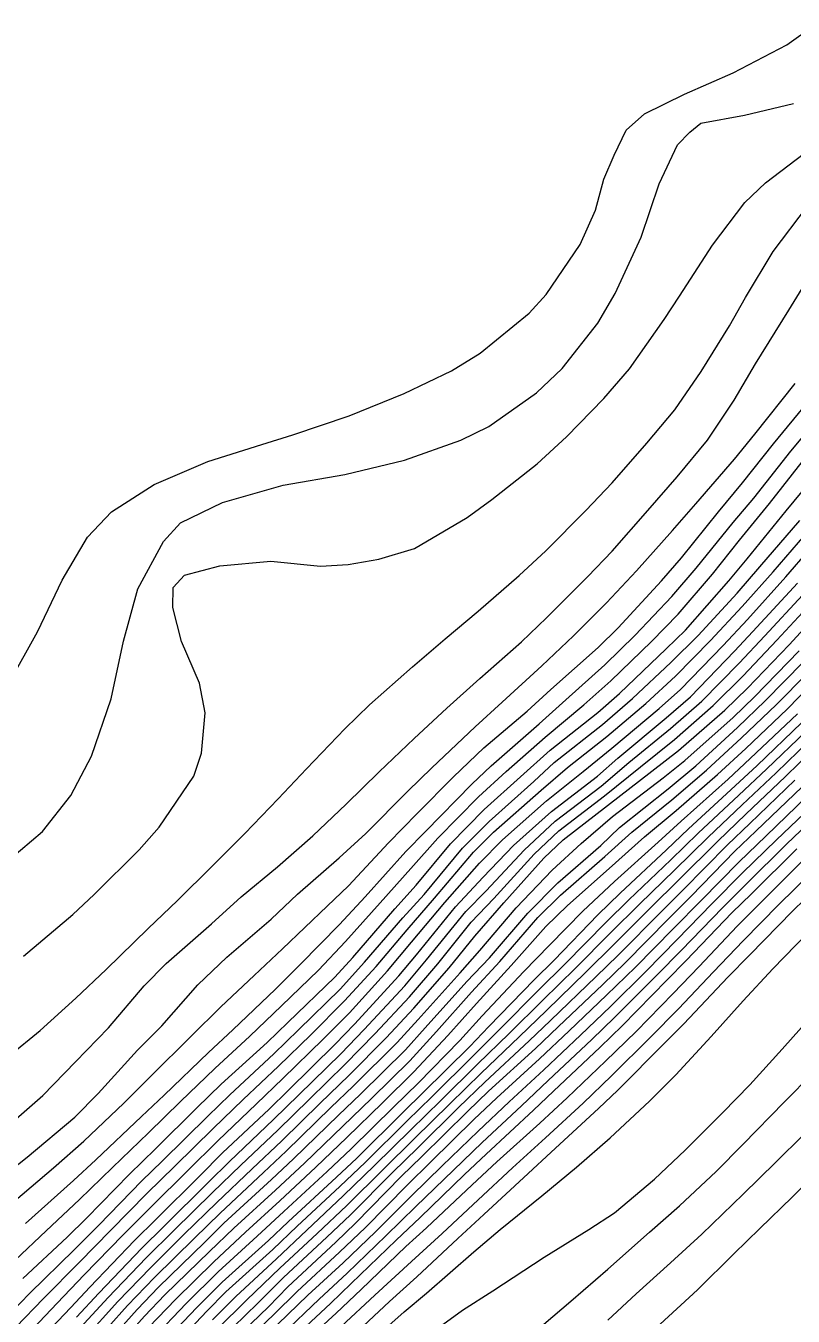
# Model space of a CAD drawing. Header units: feet. Extents: x 333642 to 335017, y 470420 to 471851.
# Drawn here: x 333943.2 to 334001.4, y 471581.2 to 471679 of the extents above; entities that cross this region are included whole.
import ezdxf

# ---------------------------------------------------------------- set-up
doc = ezdxf.new("R2010")
doc.units = ezdxf.units.FT
doc.header["$MEASUREMENT"] = 0
doc.layers.add('Contour', color=7, linetype='CONTINUOUS', true_color=0xffffff)

msp = doc.modelspace()

# ---------------------------------------------------------------- linework, layer by layer
at = {"layer": 'Contour', "color": 18, "linetype": 'Continuous', "true_color": 0x000000}
for points, elevation in [([(333941.959996, 471629.28079), (333944.10141, 471633.098741), (333945.974721, 471637.005293), (333947.893565, 471640.279162), (333949.713469, 471642.182474), (333952.943925, 471644.27561), (333957.006842, 471646.007227), (333961.100524, 471647.305233), (333963.457626, 471648.027528), (333967.726293, 471649.472375), (333971.89514, 471651.176709), (333975.490574, 471652.882007), (333977.640262, 471654.223536), (333981.36531, 471657.253863), (333982.659358, 471658.65998), (333985.236286, 471662.451041), (333986.386727, 471665.055053), (333987.033972, 471667.425155), (333987.800719, 471669.236552), (333988.718563, 471671.132874), (333990.098704, 471672.3632), (333993.14016, 471673.860152), (333996.819896, 471675.464286), (334000.903346, 471677.600123), (334002.922102, 471679.041883)], -21.5), ([(333941.967938, 471615.836148), (333944.470771, 471617.948617), (333946.629393, 471620.695414), (333948.180065, 471623.678175), (333949.684706, 471628.009176), (333950.615126, 471632.394558), (333951.690929, 471636.365007), (333953.652633, 471639.952911), (333954.931334, 471641.355411), (333958.126894, 471642.896958), (333962.718697, 471644.206751), (333967.403259, 471645.028194), (333971.909023, 471646.112426), (333976.190978, 471647.621979), (333978.318105, 471648.66014), (333981.913723, 471651.207875), (333983.865272, 471653.054623), (333986.561371, 471656.493694), (333987.88266, 471658.752007), (333989.851675, 471663.012612), (333991.225521, 471667.05298), (333992.619601, 471670.012041), (333993.546303, 471670.974995), (333994.388494, 471671.664766), (333997.682479, 471672.269256), (334001.39637, 471673.146983)], -21), ([(333943.023024, 471608.500749), (333946.77868, 471611.660633), (333948.396844, 471613.186558), (333951.799558, 471616.566725), (333953.31436, 471618.297032), (333955.944739, 471622.148437), (333956.519755, 471623.890772), (333956.80337, 471626.950964), (333956.374812, 471629.193973), (333954.998404, 471632.351705), (333954.347308, 471634.937019), (333954.38872, 471636.453957), (333955.236834, 471637.398836), (333957.916284, 471638.10514), (333961.792913, 471638.451505), (333965.538479, 471638.082808), (333967.650019, 471638.205322), (333969.962425, 471638.614785), (333972.664982, 471639.414033), (333976.655039, 471641.758255), (333978.534559, 471643.117835), (333981.984212, 471645.842002), (333984.187625, 471647.891281), (333987.029321, 471650.789288), (333988.97429, 471653.047279), (333991.609027, 471656.78002), (333992.770183, 471658.548511), (333995.256441, 471662.400752), (333997.723852, 471665.650511), (333999.28387, 471667.139522), (334002.756472, 471669.77809)], -20.5), ([(333941.951204, 471600.954945), (333944.290588, 471602.881455), (333947.010371, 471605.331863), (333949.300474, 471607.50569), (333952.496087, 471610.609779), (333954.700175, 471612.738496), (333957.331808, 471615.341927), (333959.81031, 471617.795924), (333962.345835, 471620.446037), (333964.483944, 471622.715355), (333967.381257, 471625.731181), (333969.265608, 471627.552297), (333972.509695, 471630.441815), (333975.010844, 471632.557787), (333977.497407, 471634.652345), (333980.617906, 471637.368016), (333982.639834, 471639.234078), (333985.669999, 471642.283262), (333987.649023, 471644.385306), (333990.29649, 471647.401791), (333992.395674, 471649.917289), (333994.411932, 471652.837384), (333996.545397, 471656.298107), (333997.765179, 471658.434626), (333999.86553, 471661.936415), (334002.470494, 471665.35936)], -20), ([(333942.079264, 471595.809834), (333944.506454, 471597.934238), (333946.987029, 471600.487819), (333949.467347, 471603.079457), (333952.175077, 471606.266967), (333953.853146, 471607.942946), (333957.28109, 471610.961208), (333959.537174, 471613.004789), (333962.297457, 471615.27897), (333964.967493, 471617.641089), (333967.481087, 471620.04121), (333969.992011, 471622.489369), (333972.641977, 471625.019223), (333975.132799, 471627.306861), (333977.634701, 471629.547529), (333980.780994, 471632.342702), (333982.691481, 471634.160437), (333985.81189, 471637.283505), (333987.655374, 471639.214582), (333990.365046, 471642.282549), (333992.592528, 471644.836092), (333994.896098, 471647.63), (333996.905666, 471650.651356), (333998.513746, 471653.424674), (334001.047552, 471657.471019), (334003.004049, 471660.641085)], -19.5), ([(333941.628595, 471591.924292), (333943.299195, 471593.262767), (333946.923624, 471596.299469), (333948.685615, 471598.099941), (333951.687624, 471601.369412), (333953.529765, 471603.216502), (333956.247798, 471606.325199), (333958.447545, 471608.442677), (333961.797602, 471611.314521), (333963.796013, 471613.216977), (333966.957397, 471615.972638), (333968.973793, 471617.807947), (333972.15604, 471621.005562), (333973.994021, 471622.797668), (333977.269267, 471625.884299), (333979.325693, 471627.766525), (333982.324456, 471630.50694), (333984.72784, 471632.795371), (333987.217032, 471635.295451), (333989.50354, 471637.713994), (333992.242493, 471640.778697), (333994.008215, 471642.811995), (333996.926482, 471646.17597), (333998.461197, 471648.08319), (334001.523624, 471651.928969)], -19), ([(333942.434973, 471590.000999), (333945.320295, 471592.459281), (333947.619149, 471594.484751), (333950.632037, 471597.361727), (333952.690334, 471599.407575), (333955.746975, 471602.441751), (333957.992414, 471604.673025), (333960.523325, 471607.033296), (333962.661774, 471609.063908), (333966.058444, 471612.2899), (333967.669627, 471613.84748), (333970.693071, 471617.087163), (333972.869995, 471619.319085), (333975.62258, 471622.11536), (333977.929522, 471624.295534), (333981.219353, 471627.090854), (333982.996213, 471628.71686), (333986.585958, 471631.903444), (333988.116206, 471633.40023), (333991.403363, 471636.972536), (333992.908595, 471638.699496), (333995.713151, 471642.184273), (333997.531506, 471644.382191), (333999.894459, 471647.359531), (334002.489941, 471650.515166)], -18.5), ([(333943.179754, 471588.236837), (333946.813411, 471591.487217), (333948.522186, 471593.061752), (333951.978482, 471596.341838), (333953.708955, 471597.973903), (333957.064642, 471601.192367), (333958.889876, 471602.918481), (333962.127628, 471605.995938), (333964.038664, 471607.912123), (333966.979023, 471610.915114), (333968.943565, 471612.995954), (333972.023691, 471616.443953), (333973.506608, 471617.963955), (333977.026673, 471621.539023), (333978.496013, 471622.945192), (333982.128936, 471626.111061), (333984.142977, 471627.9384), (333987.090694, 471630.599706), (333989.400913, 471632.851), (333992.191735, 471635.773912), (333994.027384, 471637.915348), (333996.833686, 471641.377559), (333998.400325, 471643.230654), (334001.206671, 471646.794384), (334003.157259, 471649.106967)], -18), ([(333942.394884, 471585.469198), (333944.757876, 471587.681388), (333947.271946, 471590.057592), (333949.775363, 471592.490353), (333952.502808, 471595.122517), (333954.943952, 471597.490963), (333957.548474, 471599.994523), (333960.203453, 471602.450488), (333962.602677, 471604.728977), (333965.391006, 471607.454948), (333967.432692, 471609.611204), (333970.065128, 471612.542393), (333972.389899, 471615.165331), (333974.450654, 471617.453215), (333977.518364, 471620.576973), (333979.609973, 471622.516883), (333982.576113, 471625.10934), (333985.505486, 471627.560168), (333987.553153, 471629.382876), (333990.639739, 471632.367632), (333992.670611, 471634.439523), (333995.257795, 471637.480548), (333997.315279, 471640.056161), (333999.575723, 471642.820316), (334002.330778, 471646.332569)], -17.5), ([(333942.975772, 471584.059636), (333946.336926, 471587.190227), (333947.813753, 471588.650166), (333951.058396, 471591.985149), (333953.041163, 471593.900548), (333956.17303, 471597.009812), (333958.008692, 471598.799269), (333961.495372, 471601.961136), (333963.074953, 471603.482157), (333966.637544, 471606.914547), (333967.997149, 471608.405401), (333971.17278, 471612.09755), (333972.788112, 471613.883297), (333975.407899, 471617.015635), (333977.961977, 471619.619451), (333980.704465, 471622.104369), (333982.952469, 471624.124135), (333986.570859, 471626.97686), (333988.216453, 471628.420957), (333991.762143, 471631.797723), (333993.213699, 471633.225433), (333996.501105, 471636.964514), (333997.884482, 471638.641211), (334000.856094, 471642.270832), (334002.785135, 471644.613141)], -17), ([(333942.052238, 471581.441216), (333943.521173, 471582.959585), (333946.870035, 471586.232098), (333948.740775, 471588.113059), (333952.013828, 471591.472695), (333953.55541, 471592.957233), (333957.017587, 471596.373882), (333958.664835, 471597.988714), (333962.021763, 471601.108118), (333963.890482, 471602.917601), (333967.029996, 471605.999461), (333968.88772, 471608.040845), (333971.789322, 471611.417985), (333973.409941, 471613.194137), (333976.306429, 471616.685177), (333978.324172, 471618.719899), (333981.718012, 471621.748804), (333983.268351, 471623.196738), (333986.913584, 471626.062702), (333989.196412, 471628.033168), (333992.103342, 471630.771444), (333994.167686, 471632.82046), (333997.12297, 471636.028116), (333998.853912, 471638.017925), (334001.87775, 471641.53571)], -16.5), ([(333942.45675, 471580.38733), (333944.547717, 471582.559652), (333947.246624, 471585.292754), (333949.643387, 471587.725012), (333952.388378, 471590.511948), (333954.497015, 471592.582407), (333957.402731, 471595.447044), (333959.676914, 471597.640808), (333962.357983, 471600.17073), (333964.815703, 471602.55304), (333967.378628, 471605.112803), (333969.758038, 471607.728267), (333972.118634, 471610.506201), (333974.191567, 471612.892458), (333977.143095, 471616.38877), (333978.669598, 471617.901433), (333982.277172, 471621.081627), (333984.279577, 471622.814754), (333987.261086, 471625.159018), (333990.204445, 471627.669626), (333992.456569, 471629.739525), (333995.117331, 471632.437032), (333997.517951, 471635.027147), (333999.85489, 471637.650219), (334002.26797, 471640.435142)], -16), ([(333942.848115, 471579.31535), (333945.589334, 471582.201912), (333947.633828, 471584.346709), (333950.556301, 471587.345267), (333952.736644, 471589.532981), (333955.453859, 471592.228025), (333957.763665, 471594.507652), (333960.697984, 471597.30201), (333962.702757, 471599.227105), (333965.751569, 471602.204209), (333967.734264, 471604.218683), (333970.628141, 471607.388766), (333972.455521, 471609.558392), (333974.982782, 471612.581931), (333977.592556, 471615.557608), (333979.356539, 471617.329704), (333982.691373, 471620.292288), (333985.4663, 471622.504586), (333987.637587, 471624.280654), (333991.21725, 471627.280815), (333992.840633, 471628.71263), (333996.06873, 471632.052821), (333997.906778, 471634.020877), (334000.829897, 471637.271613), (334002.613358, 471639.336263)], -15.5), ([(333943.232539, 471578.297971), (333946.611507, 471581.868721), (333948.061508, 471583.423109), (333951.453715, 471586.947004), (333953.0899, 471588.56775), (333956.393396, 471591.864272), (333958.129276, 471593.58629), (333961.665358, 471596.919492), (333963.105493, 471598.329999), (333966.668225, 471601.845039), (333968.119933, 471603.343227), (333971.486307, 471607.014296), (333972.816089, 471608.608299), (333975.774239, 471612.24576), (333977.867404, 471614.494785), (333980.183821, 471616.898349), (333983.049705, 471619.485766), (333986.534011, 471622.14142), (333988.079667, 471623.507833), (333991.756551, 471626.569738), (333993.597376, 471628.178467), (333996.927433, 471631.631323), (333998.325262, 471633.113484), (334001.705949, 471636.79663)], -15), ([(333947.043456, 471581.147414), (333948.739411, 471582.959031), (333952.012625, 471586.360501), (333953.664024, 471588.000535), (333957.052076, 471591.368898), (333958.657545, 471592.951048), (333961.99428, 471596.11779), (333963.901405, 471597.982542), (333967.083865, 471601.111709), (333968.858403, 471602.952318), (333971.938496, 471606.265067), (333973.588549, 471608.224678), (333976.565261, 471611.903346), (333978.101861, 471613.464411), (333980.977199, 471616.555771), (333983.336526, 471618.732251), (333986.818796, 471621.386934), (333988.922143, 471623.184995), (333992.068007, 471625.75582), (333994.454039, 471627.845876), (333997.277754, 471630.714978), (333999.232578, 471632.781985), (334002.077748, 471635.876467)], -14.5), ([(333947.331061, 471580.327526), (333949.462832, 471582.628171), (333952.341722, 471585.62498), (333954.436783, 471587.708469), (333957.365872, 471590.595455), (333959.507786, 471592.661425), (333962.302767, 471595.317928), (333964.711966, 471597.664105), (333967.399181, 471600.289825), (333969.688278, 471602.635632), (333972.286228, 471605.421977), (333974.441301, 471607.934604), (333976.975906, 471611.073002), (333978.690358, 471612.890815), (333981.749204, 471616.245967), (333983.626679, 471618.010338), (333987.06931, 471620.652806), (333989.794001, 471622.86734), (333992.373599, 471624.930582), (333995.326531, 471627.51085), (333997.597478, 471629.77249), (334000.147829, 471632.45332), (334002.431449, 471634.931416)], -14), ([(333947.625953, 471579.503722), (333950.195389, 471582.317884), (333952.652722, 471584.879033), (333955.217239, 471587.419252), (333957.652658, 471589.808851), (333960.373391, 471592.382706), (333962.610547, 471594.511412), (333965.530715, 471597.350496), (333967.706116, 471599.460067), (333970.529257, 471602.307765), (333972.616397, 471604.559866), (333975.295401, 471607.62032), (333977.234521, 471610.029357), (333979.440148, 471612.555677), (333982.487561, 471615.944133), (333983.933869, 471617.328474), (333987.295059, 471619.925368), (333990.672689, 471622.534477), (333992.69268, 471624.111498), (333996.192255, 471627.150426), (333997.915758, 471628.833941), (334001.063103, 471632.120533), (334002.794043, 471633.988569)], -13.5), ([(333947.945421, 471578.695831), (333950.924337, 471582.014477), (333952.960023, 471584.136696), (333955.989141, 471587.116953), (333957.932116, 471589.027212), (333961.23092, 471592.092921), (333962.937321, 471593.716848), (333966.338823, 471597.023358), (333968.024712, 471598.642119), (333971.362426, 471601.958507), (333972.950769, 471603.69868), (333976.131698, 471607.245186), (333977.629117, 471608.927253), (333980.371159, 471612.159876), (333983.107822, 471615.034159), (333985.311115, 471617.05414), (333987.68491, 471619.084821), (333991.516449, 471622.035667), (333993.163924, 471623.341271), (333996.841479, 471626.609342), (333998.442426, 471628.156971), (334001.821381, 471631.649692)], -13), ([(333948.448789, 471578.124666), (333951.646685, 471581.728231), (333953.2615, 471583.403666), (333956.742111, 471586.798092), (333958.21178, 471588.25469), (333961.835106, 471591.569161), (333963.492698, 471593.13625), (333966.914127, 471596.451876), (333968.573841, 471598.043095), (333971.982865, 471601.417876), (333973.488616, 471603.08298), (333976.633044, 471606.575284), (333978.352006, 471608.382587), (333981.255918, 471611.776651), (333983.528219, 471614.055931), (333986.786374, 471616.893762), (333988.213683, 471618.266451), (333991.895782, 471621.201457), (333994.006752, 471622.934708), (333997.150012, 471625.835006), (333999.256903, 471627.855843), (334002.152315, 471630.820541)], -12.5), ([(333949.175685, 471577.81448), (333952.212544, 471581.225354), (333953.748641, 471582.819944), (333957.14292, 471586.116775), (333958.982748, 471587.889084), (333962.146246, 471590.768295), (333964.334011, 471592.815808), (333967.239713, 471595.609473), (333969.408472, 471597.71251), (333972.311605, 471600.583063), (333974.336768, 471602.789931), (333976.986929, 471605.767506), (333979.147203, 471608.099929), (333982.01543, 471611.43266), (333983.750562, 471613.132121), (333987.10496, 471616.060237), (333989.139314, 471617.91238), (333992.188414, 471620.369746), (333994.821067, 471622.599402), (333997.471602, 471625.050121), (334000.08523, 471627.554971), (334002.458619, 471629.971973)], -12), ([(333952.526119, 471580.369533), (333954.550879, 471582.48535), (333957.472505, 471585.342501), (333959.866966, 471587.585626), (333962.456339, 471589.960067), (333965.196148, 471592.505849), (333967.554923, 471594.752929), (333970.258111, 471597.397228), (333972.624422, 471599.733164), (333975.204507, 471602.48761), (333977.364984, 471604.909744), (333980.008901, 471607.791745), (333982.627159, 471610.743587), (333984.265445, 471612.347514), (333987.417676, 471615.158035), (333990.113007, 471617.556687), (333992.509184, 471619.543119), (333995.644318, 471622.271947), (333997.790633, 471624.260057), (334000.912797, 471627.241421), (334002.763878, 471629.122321)], -11.5), ([(333952.824176, 471579.507232), (333955.360171, 471582.171734), (333957.786395, 471584.564194), (333960.753182, 471587.279737), (333962.769411, 471589.152111), (333966.055811, 471592.185609), (333967.878582, 471593.901611), (333971.101354, 471597.076066), (333972.943151, 471598.889758), (333976.099678, 471602.121371), (333977.803358, 471603.971534), (333980.96397, 471607.337009), (333982.901532, 471609.333133), (333985.443485, 471611.918916), (333987.831444, 471614.176575), (333991.137176, 471617.157844), (333992.881102, 471618.733215), (333996.45728, 471621.936244), (333998.124728, 471623.482691), (334001.704332, 471626.883487)], -11), ([(333953.120097, 471578.668248), (333956.1636, 471581.870618), (333958.096182, 471583.794974), (333961.610777, 471586.956304), (333963.096421, 471588.368294), (333966.765314, 471591.749105), (333968.307109, 471593.188747), (333971.846259, 471596.69384), (333973.317072, 471598.138803), (333976.861073, 471601.655496), (333978.319764, 471603.184268), (333981.749631, 471606.715174), (333983.271058, 471608.210314), (333986.582483, 471611.635099), (333988.257806, 471613.281054), (333991.784436, 471616.559625), (333993.450282, 471618.158273), (333996.971285, 471621.411029), (333998.643225, 471622.969531), (334002.019035, 471626.204376)], -10.5), ([(333953.519498, 471577.989622), (333956.932838, 471581.589901), (333958.380523, 471583.05591), (333961.931209, 471586.277975), (333963.777391, 471588.02564), (333967.015906, 471591.040726), (333968.970685, 471592.89727), (333972.125224, 471596.022305), (333973.980937, 471597.847622), (333977.174717, 471600.993884), (333979.085352, 471602.918418), (333982.091575, 471605.950337), (333984.071976, 471607.902804), (333987.211556, 471611.087416), (333988.913344, 471612.7731), (333992.093487, 471615.804258), (333994.184682, 471617.824902), (333997.247894, 471620.702688), (333999.354696, 471622.681343), (334002.309205, 471625.522171)], -10), ([(333957.352813, 471580.933547), (333959.117897, 471582.705791), (333962.202571, 471585.5699), (333964.523279, 471587.742291), (333967.278338, 471590.328729), (333969.649878, 471592.628111), (333972.39009, 471595.33734), (333974.660133, 471597.571938), (333977.461778, 471600.315366), (333979.847563, 471602.655069), (333982.389213, 471605.172929), (333984.867792, 471607.606945), (333987.510344, 471610.246451), (333989.761171, 471612.48431), (333992.380984, 471615.035825), (333994.922912, 471617.522848), (333997.523599, 471619.990132), (334000.077657, 471622.405492), (334002.586185, 471624.829824)], -9.5), ([(333957.682287, 471580.196352), (333959.953227, 471582.444954), (333962.471649, 471584.851676), (333965.282664, 471587.469508), (333967.547461, 471589.610387), (333970.335352, 471592.368412), (333972.650651, 471594.647991), (333975.343814, 471597.30093), (333977.73422, 471599.63121), (333980.614417, 471602.38172), (333982.677502, 471604.39277), (333985.665451, 471607.304029), (333987.792501, 471609.3968), (333990.615407, 471612.215597), (333992.683773, 471614.269102), (333995.663445, 471617.231049), (333997.802113, 471619.276768), (334000.799169, 471622.129373), (334002.861878, 471624.13874)], -9), ([(333957.995499, 471579.459823), (333960.785161, 471582.186516), (333962.75228, 471584.136738), (333966.039278, 471587.193775), (333967.83292, 471588.896451), (333971.01595, 471592.106925), (333972.918272, 471593.965385), (333976.021174, 471597.023811), (333978.003614, 471598.952328), (333981.36995, 471602.082358), (333982.973938, 471603.626782), (333986.446836, 471606.975813), (333988.081209, 471608.561299), (333991.452791, 471611.943841), (333993.019002, 471613.520306), (333996.392654, 471616.936059), (333998.091351, 471618.56735), (334001.50593, 471621.841116)], -8.5), ([(333958.292017, 471578.745653), (333961.600707, 471581.930175), (333963.060825, 471583.437208), (333966.70909, 471586.833797), (333968.20547, 471588.256347), (333971.6804, 471591.830622), (333973.192083, 471593.285688), (333976.687686, 471596.731285), (333978.276974, 471598.273829), (333981.83343, 471601.503794), (333983.56799, 471603.151236), (333986.947744, 471606.36997), (333988.640017, 471608.002868), (333991.96053, 471611.35614), (333993.640935, 471613.062952), (333996.964819, 471616.457823), (333998.551742, 471617.981272), (334002.064748, 471621.356512)], -8), ([(333958.56521, 471578.04818), (333962.006474, 471581.327353), (333963.767773, 471583.092557), (333966.98295, 471586.052947), (333968.952464, 471587.936357), (333972.107084, 471591.152776), (333973.905072, 471592.904148), (333977.179913, 471596.117935), (333978.915466, 471597.777585), (333982.144594, 471600.717557), (333984.395821, 471602.839434), (333987.236045, 471605.538324), (333989.430373, 471607.674341), (333992.282385, 471610.568974), (333994.425508, 471612.763337), (333997.264048, 471615.641735), (333999.322872, 471617.639558), (334002.412449, 471620.600928)], -7.5), ([(333962.318561, 471580.594209), (333964.599773, 471582.801579), (333967.263802, 471585.258792), (333969.725881, 471587.618366), (333972.455432, 471590.33879), (333974.76594, 471592.601276), (333977.495685, 471595.25002), (333979.840513, 471597.455498), (333982.474703, 471599.893641), (333985.257961, 471602.517785), (333987.532672, 471604.693778), (333990.235879, 471607.364778), (333992.593184, 471609.768024), (333995.220984, 471612.473831), (333997.550148, 471614.813973), (334000.105466, 471617.317422), (334002.731734, 471619.832617)], -7), ([(333962.637918, 471579.825429), (333965.455812, 471582.492329), (333967.557059, 471584.464498), (333970.508272, 471587.304317), (333972.783915, 471589.516132), (333975.628834, 471592.292827), (333977.793545, 471594.376432), (333980.77327, 471597.149071), (333982.816687, 471599.072175), (333986.113477, 471602.187416), (333987.845223, 471603.854695), (333991.038432, 471607.05576), (333992.909878, 471608.970705), (333996.009377, 471612.175572), (333997.843217, 471613.994461), (334000.882917, 471616.998473), (334003.041239, 471619.06795)], -6.5), ([(333962.962037, 471579.067102), (333966.2959, 471582.169272), (333967.872975, 471583.683018), (333971.283429, 471586.97797), (333973.111651, 471588.703409), (333976.47095, 471591.956474), (333978.095949, 471593.506979), (333981.695408, 471596.819239), (333983.203076, 471598.260417), (333986.748541, 471601.608839), (333988.414664, 471603.225571), (333991.836283, 471606.714191), (333993.265929, 471608.180195), (333996.73029, 471611.783314), (333998.215805, 471613.241994), (334001.650956, 471616.650777)], -6), ([(333963.326301, 471578.298684), (333966.745504, 471581.433573), (333968.620794, 471583.225595), (333972.023975, 471586.486147), (333973.588532, 471587.907814), (333977.047547, 471591.161954), (333978.918428, 471592.913188), (333982.180454, 471595.850316), (333984.248843, 471597.773082), (333987.16247, 471600.541424), (333989.469346, 471602.798754), (333992.28837, 471605.663797), (333994.259451, 471607.722646), (333997.140872, 471610.77007), (333999.206903, 471612.852221), (334002.332162, 471615.989268)], -5.5), ([(333967.121826, 471580.44082), (333969.664555, 471582.806248), (333972.436609, 471585.354613), (333974.769266, 471587.489236), (333977.489225, 471590.04562), (333980.110578, 471592.468204), (333982.604347, 471594.741797), (333985.447209, 471597.368074), (333987.598489, 471599.439742), (333990.559538, 471602.370382), (333992.676862, 471604.511587), (333995.342763, 471607.317869), (333997.595084, 471609.670813), (334000.29642, 471612.41797), (334002.745829, 471614.837124)], -5), ([(333967.588848, 471579.354618), (333970.788404, 471582.314309), (333972.858335, 471584.189171), (333975.964744, 471587.091281), (333977.932416, 471588.933572), (333981.294831, 471592.019763), (333983.039321, 471593.640533), (333986.627617, 471596.945924), (333988.077487, 471598.359144), (333991.627898, 471601.909512), (333993.088368, 471603.376973), (333996.416965, 471606.910683), (333998.059413, 471608.589444), (334001.360406, 471611.953986), (334003.130823, 471613.667987)], -4.5), ([(333968.204161, 471578.267859), (333971.897938, 471581.55365), (333973.578443, 471582.962862), (333977.175914, 471586.090486), (333979.172156, 471587.771936), (333982.319911, 471590.333721), (333984.942572, 471592.508132), (333987.494084, 471594.724423), (333990.490619, 471597.518032), (333992.474182, 471599.508666), (333995.155803, 471602.409371), (333997.598865, 471605.124688), (333999.842362, 471607.556125), (334002.470174, 471610.261136)], -4), ([(333972.768801, 471579.090103), (333976.315016, 471581.672352), (333978.610963, 471583.14244), (333982.498155, 471585.687305), (333985.890953, 471587.791883), (333987.842268, 471589.055446), (333990.871148, 471591.611718), (333993.18965, 471593.808123), (333996.038544, 471596.665748), (333998.098863, 471598.76434), (334000.543779, 471601.457299), (334003.281264, 471604.505836)], -3.5), ([(333982.482363, 471580.618692), (333984.519944, 471582.339746), (333987.326709, 471584.78194), (333990.495283, 471587.571199), (333992.758436, 471589.567064), (333995.536794, 471592.179505), (333997.552663, 471594.221848), (334000.721747, 471597.460807), (334002.870509, 471599.643658)], -3), ([(333987.331835, 471580.910397), (333989.488847, 471582.908894), (333992.091286, 471585.256911), (333994.445864, 471587.431085), (333997.59505, 471590.455245), (334000.051516, 471592.852725), (334002.183464, 471594.986997)], -2.5), ([(333991.302133, 471580.602152), (333994.138686, 471583.215651), (333996.881172, 471585.928131), (333998.845896, 471587.84781), (334001.313456, 471590.225635), (334004.294346, 471593.174943)], -2)]:
    msp.add_lwpolyline(points, dxfattribs=dict(at, elevation=elevation))

doc.saveas('drawing.dxf')
